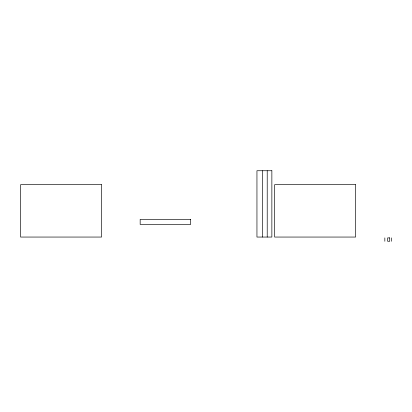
<?xml version="1.0" encoding="UTF-8"?>
<svg xmlns="http://www.w3.org/2000/svg" width="412" height="412" viewBox="0 0 412 412"><rect width="100%" height="100%" fill="white"/><g stroke="black" fill="none" stroke-linecap="round" stroke-linejoin="round"><path stroke-width="0.62" d="M391.4 237.894L391.4 241.262M384.834 237.894L384.834 241.262M267.218 170.738L267.218 237.055M262.568 170.738L262.568 237.055M271.863 170.738L256.949 170.738L256.949 237.055L271.863 237.055L271.863 170.738M101.568 184.669L20.6 184.669L20.6 237.055L101.568 237.055L101.568 184.669M355.608 184.669L274.639 184.669L274.639 237.055L355.608 237.055L355.608 184.669M190.663 219.38L140.168 219.38L140.168 224.427L190.663 224.427L190.663 219.38M389.716 237.894L387.661 237.894L387.661 241.262L389.716 241.262L389.716 237.894"/></g></svg>
